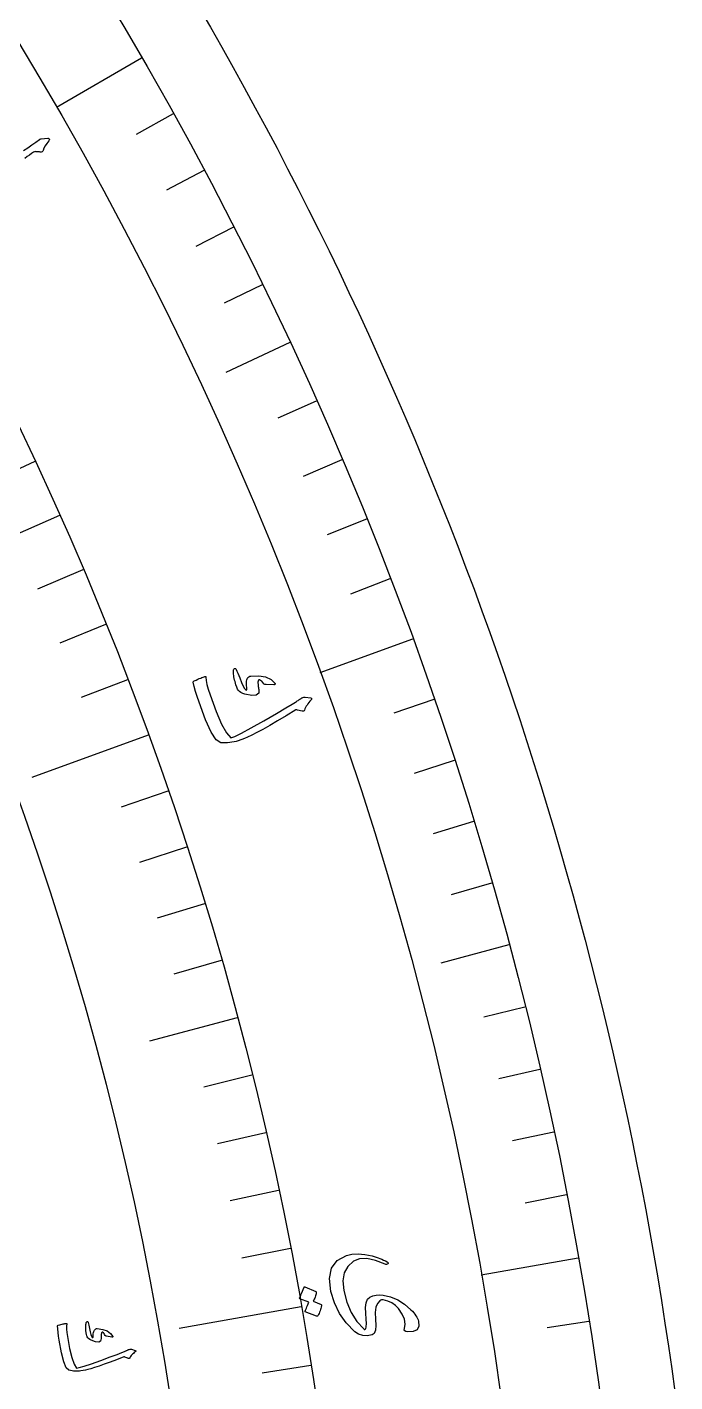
# Model space of a CAD drawing. Header units: millimetres. Extents: x -68 to 68, y -68 to 87.
# Drawn here: x 55.23 to 66.89, y 9.26 to 33.63 of the extents above; entities that cross this region are included whole.
import ezdxf

# ---------------------------------------------------------------- set-up
doc = ezdxf.new("R2010")
doc.units = ezdxf.units.MM
for name, color, linetype in [('CUT_OUTER', 1, 'Continuous'), ('ENGRAVE', 7, 'Continuous'), ('ENGRAVE_FINE', 8, 'Continuous'), ('TEXT', 5, 'Continuous')]:
    doc.layers.add(name, color=color, linetype=linetype)

msp = doc.modelspace()

# ---------------------------------------------------------------- linework, layer by layer
at = {"layer": 'CUT_OUTER'}
msp.add_lwpolyline([(58.3182, 33.9888), (58.5256, 33.6304), (58.7309, 33.2706), (58.9339, 32.9096), (59.1347, 32.5474), (59.3333, 32.1839), (59.5297, 31.8193), (59.7238, 31.4534), (59.9157, 31.0864), (60.1053, 30.7181), (60.2926, 30.3488), (60.4777, 29.9782), (60.6605, 29.6066), (60.841, 29.2338), (61.0193, 28.86), (61.1952, 28.485), (61.3688, 28.109), (61.5402, 27.7319), (61.7092, 27.3538), (61.8758, 26.9746), (62.0402, 26.5945), (62.2022, 26.2133), (62.3619, 25.8311), (62.5192, 25.448), (62.6742, 25.0639), (62.8268, 24.6789), (62.977, 24.2929), (63.1249, 23.906), (63.2704, 23.5183), (63.4135, 23.1296), (63.5542, 22.7401), (63.6926, 22.3497), (63.8285, 21.9584), (63.962, 21.5664), (64.0932, 21.1735), (64.2219, 20.7799), (64.3482, 20.3854), (64.472, 19.9902), (64.5935, 19.5942), (64.7125, 19.1975), (64.8291, 18.8001), (64.9432, 18.4019), (65.0549, 18.0031), (65.1641, 17.6036), (65.2709, 17.2034), (65.3752, 16.8026), (65.4771, 16.4012), (65.5765, 15.9991), (65.6734, 15.5964), (65.7679, 15.1932), (65.8599, 14.7893), (65.9494, 14.3849), (66.0364, 13.98), (66.121, 13.5746), (66.203, 13.1686), (66.2826, 12.7621), (66.3596, 12.3552), (66.4342, 11.9478), (66.5062, 11.5399), (66.5758, 11.1316), (66.6428, 10.7229), (66.7074, 10.3138), (66.7694, 9.9043), (66.8289, 9.4944), (66.8859, 9.0842)], dxfattribs=at)
at = {"layer": 'ENGRAVE'}
for points in [[(57.2876, 33.075), (55.7531, 32.1891)], [(59.9523, 27.9562), (58.8052, 27.4213)], [(55.3641, 25.8167), (53.8836, 25.1263)], [(62.1607, 22.6246), (60.4956, 22.0186)], [(57.4035, 20.8932), (55.3103, 20.1313)], [(63.896, 17.1209), (62.6735, 16.7933)], [(59.006, 15.8106), (57.4282, 15.3878)], [(65.145, 11.4868), (63.4001, 11.1791)], [(60.1594, 10.6077), (57.9658, 10.2209)]]:
    msp.add_lwpolyline(points, dxfattribs=at)
for radius in [66.15, 66.15, 64.3781, 61.0875, 61.0875, 58.4888]:
    msp.add_circle((0, 0), radius, dxfattribs=at)
at = {"layer": 'ENGRAVE_FINE'}
for points in [[(57.8561, 32.0702), (57.1919, 31.702)], [(58.407, 31.0555), (57.7365, 30.699)], [(58.9401, 30.0315), (58.2635, 29.6867)], [(59.4552, 28.9983), (58.7727, 28.6654)], [(60.431, 26.9056), (59.7373, 26.5968)], [(60.8914, 25.8469), (60.1924, 25.5502)], [(55.8062, 24.8465), (54.9922, 24.4841)], [(61.3332, 24.7802), (60.6291, 24.4958)], [(56.2313, 23.8688), (55.4112, 23.5206)], [(61.7563, 23.706), (61.0474, 23.4339)], [(56.6393, 22.8838), (55.8132, 22.55)], [(57.0301, 21.8918), (56.1983, 21.5725)], [(62.5461, 21.5363), (61.8281, 21.2891)], [(62.9124, 20.4415), (62.1902, 20.2068)], [(57.7594, 19.8881), (56.9169, 19.5981)], [(63.2596, 19.3404), (62.5334, 19.1184)], [(58.0977, 18.8771), (57.2503, 18.6017)], [(63.5875, 18.2334), (62.8575, 18.0241)], [(58.4183, 17.8603), (57.5662, 17.5998)], [(58.7211, 16.838), (57.8646, 16.5924)], [(64.1851, 16.0031), (63.4482, 15.8194)], [(64.4546, 14.8805), (63.7147, 14.7097)], [(59.2729, 14.7784), (58.4084, 14.5629)], [(59.5218, 13.7417), (58.6537, 13.5413)], [(64.7045, 13.7534), (63.9617, 13.5955)], [(59.7526, 12.7008), (58.8811, 12.5156)], [(64.9346, 12.622), (64.1892, 12.4771)], [(59.9652, 11.656), (59.0905, 11.486)], [(65.3356, 10.3481), (64.5856, 10.2293)], [(60.3354, 9.5562), (59.4554, 9.4168)]]:
    msp.add_lwpolyline(points, dxfattribs=at)
at = {"layer": 'TEXT'}
msp.add_lwpolyline([(55.1629, 31.4124), (55.2362, 31.4639), (55.3086, 31.5138), (55.3801, 31.5623), (55.4472, 31.612), (55.4556, 31.6162), (55.464, 31.6194), (55.4723, 31.6215), (55.4805, 31.6224), (55.5972, 31.6344), (55.6058, 31.6343), (55.6133, 31.6321), (55.6194, 31.6277), (55.6244, 31.6212), (55.6272, 31.6135), (55.627, 31.6055), (55.6238, 31.5972), (55.6176, 31.5887), (55.5804, 31.5409), (55.5506, 31.4955), (55.5281, 31.4526), (55.513, 31.4121), (55.5067, 31.3991), (55.4959, 31.3903), (55.4806, 31.3858), (55.4609, 31.3855), (55.4506, 31.3866), (55.4407, 31.3876), (55.4313, 31.3885), (55.4223, 31.3893), (55.4138, 31.39), (55.406, 31.3908), (55.3989, 31.3915), (55.3925, 31.3924), (55.3811, 31.3934), (55.369, 31.3919), (55.3562, 31.3878), (55.3427, 31.3813), (55.3075, 31.3579), (55.2694, 31.3319), (55.2285, 31.3032), (55.1847, 31.2718)], dxfattribs=at)
for points in [[(60.3348, 21.5259), (60.3149, 21.5039), (60.2964, 21.4818), (60.2795, 21.4595), (60.2641, 21.4372), (60.2502, 21.4146), (60.2379, 21.3915), (60.2273, 21.3681), (60.2182, 21.3443), (60.2119, 21.3341), (60.2025, 21.3282), (60.1901, 21.3264), (60.1745, 21.3288), (60.0906, 21.3465), (60.0817, 21.3479), (60.0743, 21.3486), (60.0685, 21.3485), (60.0643, 21.3477), (59.8916, 21.2431), (59.7349, 21.1501), (59.5944, 21.0685), (59.4701, 20.9983), (59.3621, 20.9397), (59.2704, 20.8927), (59.1952, 20.8575), (59.1363, 20.8338), (59.0236, 20.7941), (58.9872, 20.7835), (58.95, 20.7746), (58.9121, 20.7674), (58.8734, 20.7618), (58.8339, 20.758), (58.7936, 20.7562), (58.7524, 20.7563), (58.7104, 20.7584), (58.6316, 20.8079), (58.5407, 20.9462), (58.4371, 21.1731), (58.3199, 21.4882), (58.2869, 21.588), (58.2588, 21.6812), (58.2356, 21.7678), (58.2173, 21.8479), (58.2177, 21.856), (58.2203, 21.8626), (58.225, 21.8678), (58.2319, 21.8715), (58.2661, 21.8867), (58.2973, 21.9003), (58.3255, 21.9123), (58.3508, 21.9227), (58.3733, 21.9315), (58.3935, 21.939), (58.4112, 21.9451), (58.4265, 21.9498), (58.4353, 21.952), (58.4412, 21.9508), (58.444, 21.9462), (58.4439, 21.9382), (58.4478, 21.8789), (58.4615, 21.8059), (58.4852, 21.7191), (58.5188, 21.6185), (58.6279, 21.3212), (58.7263, 21.0933), (58.8148, 20.935), (58.8939, 20.8465), (58.9639, 20.8714), (59.086, 20.9306), (59.2602, 21.0244), (59.4865, 21.1528), (59.7122, 21.2836), (59.8826, 21.3836), (59.9976, 21.4525), (60.0574, 21.4903), (60.0736, 21.5012), (60.0887, 21.5114), (60.1028, 21.5209), (60.1159, 21.5297), (60.1277, 21.5377), (60.1382, 21.5449), (60.1474, 21.5514), (60.1553, 21.557), (60.1729, 21.5679), (60.1909, 21.5751), (60.2093, 21.5784), (60.2281, 21.5778), (60.3314, 21.5644), (60.3386, 21.5629), (60.3439, 21.5603), (60.3472, 21.5567), (60.3487, 21.5521), (60.3477, 21.5454), (60.345, 21.5388), (60.3407, 21.5323), (60.3348, 21.5259)], [(59.688, 21.8234), (59.689, 21.8189), (59.6887, 21.8145), (59.687, 21.8102), (59.6839, 21.8061), (59.6806, 21.804), (59.6769, 21.8023), (59.6726, 21.801), (59.6679, 21.8003), (59.5287, 21.8046), (59.5142, 21.8061), (59.5024, 21.8088), (59.4935, 21.8129), (59.4873, 21.8184), (59.4684, 21.8445), (59.4486, 21.8653), (59.4278, 21.8808), (59.406, 21.891), (59.3965, 21.8911), (59.3892, 21.8835), (59.3842, 21.8682), (59.3813, 21.8451), (59.3816, 21.8306), (59.3824, 21.8157), (59.3836, 21.8004), (59.3852, 21.7849), (59.3874, 21.7689), (59.3901, 21.7522), (59.3933, 21.735), (59.3971, 21.7171), (59.3943, 21.6495), (59.3515, 21.6126), (59.2686, 21.6063), (59.1457, 21.6304), (59.1067, 21.6445), (59.0744, 21.6604), (59.0489, 21.6781), (59.0302, 21.6977), (59.0155, 21.7213), (59.0003, 21.7559), (58.9847, 21.8013), (58.9685, 21.8577), (58.9608, 21.8867), (58.9545, 21.9146), (58.9496, 21.9414), (58.9461, 21.967), (58.9435, 21.9914), (58.9415, 22.0143), (58.9399, 22.0358), (58.9389, 22.0559), (58.9409, 22.0693), (58.945, 22.0798), (58.951, 22.0874), (58.9592, 22.0923), (58.9687, 22.0942), (58.9767, 22.0923), (58.9833, 22.0866), (58.9883, 22.077), (59.0024, 22.0458), (59.0179, 22.0101), (59.0346, 21.97), (59.0526, 21.9255), (59.0861, 21.8425), (59.1154, 21.7787), (59.1403, 21.7343), (59.161, 21.7092), (59.1651, 21.7064), (59.1695, 21.7057), (59.174, 21.7071), (59.1788, 21.7105), (59.1813, 21.7137), (59.1829, 21.7185), (59.1836, 21.725), (59.1834, 21.7331), (59.1749, 21.8058), (59.1726, 21.8367), (59.174, 21.8645), (59.1793, 21.889), (59.1883, 21.9103), (59.2007, 21.9302), (59.2158, 21.9448), (59.2335, 21.9541), (59.2538, 21.9582), (59.3986, 21.9639), (59.5193, 21.9433), (59.6158, 21.8965), (59.688, 21.8234)], [(62.019, 10.2171), (62.0321, 10.2997), (62.0186, 10.3871), (61.9785, 10.4794), (61.9118, 10.5764), (61.8538, 10.6351), (61.7886, 10.6811), (61.7164, 10.7142), (61.637, 10.7346), (61.6217, 10.7354), (61.6063, 10.733), (61.5909, 10.7275), (61.5754, 10.719), (61.5306, 10.672), (61.5029, 10.6015), (61.4921, 10.5075), (61.4982, 10.3899), (61.5051, 10.274), (61.4968, 10.1877), (61.4733, 10.1309), (61.4347, 10.1037), (61.3472, 10.087), (61.2662, 10.0913), (61.1916, 10.1165), (61.1234, 10.1625), (60.9715, 10.3191), (60.8493, 10.4919), (60.7568, 10.6812), (60.6937, 10.8873), (60.6682, 11.1201), (60.7066, 11.305), (60.8093, 11.4425), (60.9766, 11.5324), (61.0736, 11.5541), (61.1823, 11.5602), (61.3026, 11.5504), (61.4346, 11.5248), (61.4719, 11.5143), (61.5082, 11.503), (61.5433, 11.491), (61.5773, 11.4784), (61.6103, 11.4649), (61.6426, 11.4505), (61.6741, 11.4351), (61.7049, 11.4189), (61.7181, 11.4095), (61.7245, 11.4001), (61.7241, 11.3907), (61.7168, 11.3813), (61.7068, 11.3749), (61.6962, 11.3719), (61.685, 11.3722), (61.6732, 11.3757), (61.4961, 11.4449), (61.3419, 11.4765), (61.2109, 11.4708), (61.1029, 11.4281), (60.9978, 11.3362), (60.9335, 11.2184), (60.9096, 11.0746), (60.926, 10.9045), (60.9813, 10.6927), (61.0596, 10.5067), (61.161, 10.3464), (61.2858, 10.2116), (61.2957, 10.2039), (61.3047, 10.2019), (61.3128, 10.2055), (61.3199, 10.2148), (61.3301, 10.2496), (61.334, 10.3075), (61.3315, 10.3886), (61.3224, 10.4929), (61.3173, 10.5998), (61.3278, 10.6839), (61.3539, 10.7452), (61.3957, 10.7838), (61.4486, 10.8076), (61.506, 10.8217), (61.5679, 10.8261), (61.6343, 10.8208), (61.7685, 10.789), (61.8963, 10.7345), (62.0178, 10.6571), (62.1328, 10.5568), (62.1606, 10.5296), (62.1852, 10.5028), (62.2067, 10.4764), (62.225, 10.4503), (62.2402, 10.4249), (62.2526, 10.4001), (62.262, 10.3762), (62.2685, 10.3529), (62.2752, 10.259), (62.2444, 10.1957), (62.176, 10.1631), (62.0703, 10.161), (62.0406, 10.1676), (62.0222, 10.1792), (62.015, 10.1957), (62.019, 10.2171)], [(60.5181, 10.6491), (60.5216, 10.6467), (60.5241, 10.6429), (60.5256, 10.6377), (60.5262, 10.6311), (60.5214, 10.6063), (60.5156, 10.5821), (60.5087, 10.5585), (60.5008, 10.5355), (60.4917, 10.5129), (60.4814, 10.4906), (60.4698, 10.4685), (60.4568, 10.4466), (60.4525, 10.4421), (60.4475, 10.4396), (60.4419, 10.439), (60.4356, 10.4405), (60.2334, 10.5216), (60.2305, 10.5243), (60.2297, 10.5288), (60.231, 10.5353), (60.2345, 10.5436), (60.238, 10.5495), (60.2427, 10.5589), (60.2484, 10.5718), (60.2551, 10.5883), (60.2631, 10.6085), (60.2724, 10.6325), (60.2831, 10.6604), (60.295, 10.6922), (60.1375, 10.7561), (60.1324, 10.7594), (60.1304, 10.7645), (60.1315, 10.7713), (60.1357, 10.7799), (60.1393, 10.7874), (60.1446, 10.7991), (60.1517, 10.815), (60.1604, 10.8352), (60.1709, 10.8599), (60.1829, 10.8895), (60.1965, 10.9239), (60.2116, 10.9631), (60.2146, 10.9674), (60.2179, 10.9697), (60.2215, 10.9699), (60.2256, 10.9681), (60.4216, 10.8847), (60.4252, 10.8823), (60.4277, 10.8785), (60.4293, 10.8733), (60.4298, 10.8667), (60.4268, 10.8458), (60.4227, 10.8253), (60.4174, 10.8052), (60.4109, 10.7856), (60.4034, 10.7663), (60.3951, 10.7476), (60.3859, 10.7292), (60.3758, 10.7114)], [(57.1696, 9.7973), (57.1535, 9.7848), (57.1384, 9.7721), (57.1243, 9.7591), (57.1112, 9.7458), (57.0991, 9.7322), (57.0881, 9.7181), (57.0781, 9.7036), (57.0691, 9.6885), (57.0636, 9.6824), (57.0566, 9.6795), (57.0479, 9.6798), (57.0377, 9.6832), (56.983, 9.705), (56.9771, 9.707), (56.9722, 9.7083), (56.9683, 9.7089), (56.9653, 9.7088), (56.8359, 9.6585), (56.7189, 9.6141), (56.6141, 9.5754), (56.5216, 9.5426), (56.4415, 9.5156), (56.3739, 9.4946), (56.3188, 9.4796), (56.2761, 9.4705), (56.1951, 9.4569), (56.1692, 9.454), (56.143, 9.4523), (56.1164, 9.4519), (56.0896, 9.4527), (56.0624, 9.4548), (56.0349, 9.4583), (56.007, 9.4632), (55.9788, 9.4696), (55.9312, 9.5125), (55.886, 9.6171), (55.8428, 9.7833), (55.801, 10.0111), (55.7906, 10.0827), (55.7828, 10.1493), (55.7776, 10.2108), (55.7749, 10.2674), (55.7761, 10.2728), (55.7786, 10.277), (55.7825, 10.2799), (55.7876, 10.2816), (55.8126, 10.2877), (55.8353, 10.2931), (55.8559, 10.2978), (55.8742, 10.3018), (55.8905, 10.3051), (55.9051, 10.3077), (55.9178, 10.3097), (55.9288, 10.311), (55.935, 10.3114), (55.9388, 10.3099), (55.9402, 10.3064), (55.9391, 10.301), (55.9346, 10.2604), (55.9351, 10.2093), (55.9406, 10.1476), (55.9513, 10.0754), (55.9896, 9.8609), (56.0291, 9.6948), (56.0703, 9.577), (56.1134, 9.5076), (56.1637, 9.5162), (56.2534, 9.542), (56.3825, 9.5849), (56.551, 9.6451), (56.7193, 9.7069), (56.8465, 9.7544), (56.9326, 9.7874), (56.9776, 9.8058), (56.9898, 9.8113), (57.0013, 9.8164), (57.012, 9.8211), (57.0218, 9.8255), (57.0308, 9.8295), (57.0388, 9.8332), (57.0458, 9.8364), (57.0518, 9.8393), (57.065, 9.8446), (57.0781, 9.8473), (57.0909, 9.8474), (57.1036, 9.8448), (57.1719, 9.8237), (57.1766, 9.8218), (57.1798, 9.8194), (57.1817, 9.8166), (57.1822, 9.8133), (57.1807, 9.8089), (57.1781, 9.8048), (57.1744, 9.8009), (57.1696, 9.7973)], [(56.7673, 10.0742), (56.7674, 10.071), (56.7667, 10.068), (56.765, 10.0654), (56.7625, 10.063), (56.76, 10.0619), (56.7573, 10.0612), (56.7542, 10.0609), (56.7509, 10.0609), (56.6572, 10.0804), (56.6476, 10.0831), (56.64, 10.0864), (56.6344, 10.0902), (56.6308, 10.0946), (56.6212, 10.1145), (56.6103, 10.1309), (56.5981, 10.1439), (56.5846, 10.1534), (56.5782, 10.1546), (56.5723, 10.1503), (56.5671, 10.1406), (56.5623, 10.1253), (56.5608, 10.1155), (56.5595, 10.1053), (56.5585, 10.0949), (56.5578, 10.0842), (56.5573, 10.0731), (56.5571, 10.0615), (56.5572, 10.0495), (56.5576, 10.037), (56.5477, 9.9917), (56.5143, 9.9718), (56.4574, 9.9774), (56.3771, 10.0084), (56.3524, 10.0226), (56.3324, 10.0372), (56.3173, 10.0522), (56.3069, 10.0677), (56.2998, 10.0854), (56.2937, 10.1106), (56.2886, 10.1432), (56.2844, 10.1833), (56.2828, 10.2038), (56.2819, 10.2234), (56.2818, 10.2421), (56.2825, 10.2599), (56.2837, 10.2767), (56.285, 10.2924), (56.2866, 10.3071), (56.2884, 10.3208), (56.2913, 10.3296), (56.2953, 10.3362), (56.3004, 10.3407), (56.3065, 10.343), (56.3131, 10.3431), (56.3184, 10.3409), (56.3221, 10.3362), (56.3243, 10.3291), (56.3301, 10.3063), (56.3362, 10.2804), (56.3427, 10.2513), (56.3495, 10.219), (56.3622, 10.1588), (56.3743, 10.1122), (56.3859, 10.0792), (56.3969, 10.0598), (56.3994, 10.0574), (56.4022, 10.0564), (56.4054, 10.0568), (56.4091, 10.0585), (56.4112, 10.0604), (56.4129, 10.0635), (56.4141, 10.0678), (56.4149, 10.0733), (56.4179, 10.1235), (56.42, 10.1446), (56.4244, 10.1632), (56.4309, 10.1791), (56.4395, 10.1925), (56.4504, 10.2044), (56.4623, 10.2125), (56.4754, 10.2166), (56.4896, 10.217), (56.5883, 10.2034), (56.6675, 10.1751), (56.7272, 10.132), (56.7673, 10.0742)]]:
    msp.add_lwpolyline(points, close=True, dxfattribs=at)

doc.saveas('drawing.dxf')
